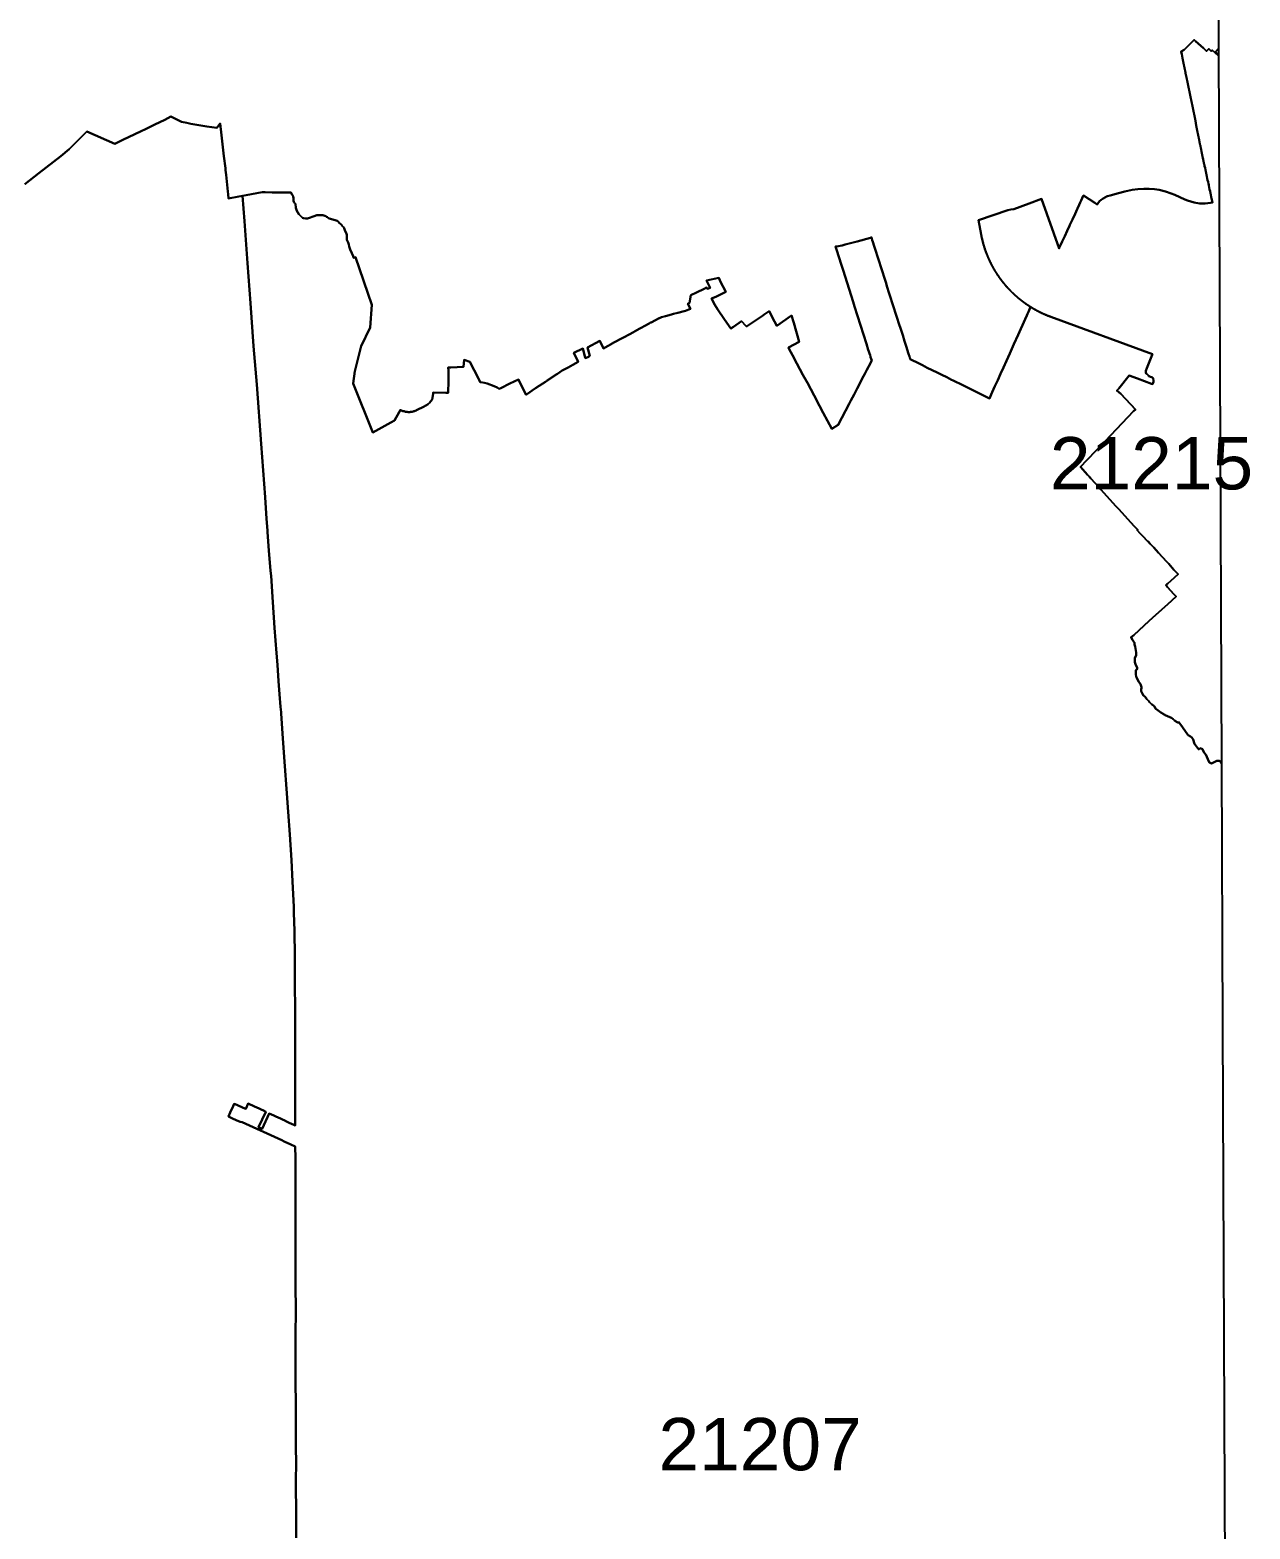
# Model space of a CAD drawing. Header units: inches. Extents: x 1341578 to 1502124, y 557203 to 748561.
# Drawn here: x 1381852 to 1394287, y 603117 to 618397 of the extents above; entities that cross this region are included whole.
import ezdxf
from ezdxf.enums import TextEntityAlignment as Align

# ---------------------------------------------------------------- set-up
doc = ezdxf.new("R2010")
doc.units = ezdxf.units.IN
doc.header["$MEASUREMENT"] = 0
doc.layers.add('Zipcode', color=7, linetype='Continuous')
doc.layers.add('ZipcodeAnno', color=7, linetype='Continuous')
doc.styles.add('Arial', font='arial.ttf')

msp = doc.modelspace()

# ---------------------------------------------------------------- linework, layer by layer
at = {"layer": 'Zipcode'}
for points in [[(1393953, 621188), (1393965, 618282), (1393966, 618208), (1393936, 618174), (1393964, 618147), (1393959, 618142), (1393902, 618193), (1393891, 618181), (1393866, 618204), (1393845, 618181), (1393837, 618189), (1393813, 618210), (1393732, 618282), (1393718, 618296), (1393663, 618241), (1393617, 618196), (1393586, 618177), (1393587, 618173), (1393591, 618151), (1393600, 618109), (1393610, 618060), (1393620, 618011), (1393630, 617962), (1393631, 617957), (1393640, 617913), (1393650, 617864), (1393660, 617815), (1393670, 617766), (1393680, 617717), (1393690, 617668), (1393700, 617619), (1393710, 617570), (1393720, 617521), (1393730, 617472), (1393740, 617423), (1393750, 617374), (1393770, 617278), (1393777, 617236), (1393780, 617222), (1393781, 617218), (1393783, 617209), (1393785, 617195), (1393789, 617178), (1393792, 617160), (1393796, 617143), (1393800, 617126), (1393803, 617109), (1393807, 617092), (1393809, 617080), (1393810, 617076), (1393814, 617059), (1393817, 617043), (1393821, 617026), (1393822, 617021), (1393825, 617009), (1393829, 616991), (1393833, 616973), (1393836, 616955), (1393840, 616937), (1393844, 616920), (1393848, 616902), (1393852, 616884), (1393855, 616866), (1393859, 616848), (1393863, 616830), (1393866, 616818), (1393867, 616811), (1393871, 616791), (1393875, 616772), (1393880, 616753), (1393880, 616751), (1393884, 616733), (1393888, 616716), (1393892, 616698), (1393896, 616680), (1393898, 616669), (1393898, 616668), (1393905, 616639), (1393884, 616634), (1393831, 616629), (1393774, 616630), (1393717, 616638), (1393649, 616660), (1393623, 616670), (1393520, 616717), (1393484, 616732), (1393426, 616751), (1393360, 616768), (1393315, 616775), (1393261, 616779), (1393205, 616779), (1393143, 616775), (1393087, 616767), (1393010, 616751), (1392946, 616733), (1392861, 616711), (1392834, 616703), (1392826, 616700), (1392813, 616694), (1392789, 616680), (1392770, 616665), (1392754, 616651), (1392736, 616629), (1392729, 616619), (1392704, 616635), (1392590, 616710), (1392588, 616705), (1392567, 616660), (1392556, 616637), (1392546, 616614), (1392529, 616578), (1392525, 616569), (1392504, 616523), (1392477, 616464), (1392451, 616410), (1392448, 616402), (1392424, 616351), (1392399, 616296), (1392374, 616242), (1392357, 616205), (1392347, 616183), (1392342, 616170), (1392161, 616677), (1392036, 616630), (1391879, 616572), (1391849, 616566), (1391819, 616561), (1391519, 616458), (1391547, 616311), (1391548, 616308), (1391548, 616306), (1391548, 616304), (1391549, 616302), (1391549, 616299), (1391550, 616297), (1391550, 616295), (1391551, 616293), (1391551, 616290), (1391552, 616288), (1391552, 616286), (1391553, 616283), (1391553, 616281), (1391554, 616279), (1391554, 616277), (1391555, 616274), (1391555, 616272), (1391556, 616270), (1391556, 616268), (1391557, 616265), (1391557, 616263), (1391558, 616261), (1391558, 616259), (1391559, 616257), (1391559, 616254), (1391560, 616252), (1391560, 616250), (1391561, 616248), (1391562, 616245), (1391562, 616243), (1391563, 616241), (1391563, 616239), (1391564, 616236), (1391564, 616234), (1391565, 616232), (1391566, 616230), (1391566, 616227), (1391567, 616225), (1391567, 616223), (1391568, 616221), (1391569, 616219), (1391569, 616216), (1391570, 616214), (1391570, 616212), (1391571, 616210), (1391572, 616208), (1391572, 616205), (1391573, 616203), (1391574, 616201), (1391574, 616199), (1391575, 616196), (1391576, 616194), (1391576, 616192), (1391577, 616190), (1391578, 616188), (1391578, 616185), (1391579, 616183), (1391580, 616181), (1391581, 616179), (1391581, 616177), (1391582, 616174), (1391583, 616172), (1391583, 616170), (1391584, 616168), (1391585, 616166), (1391586, 616164), (1391586, 616161), (1391587, 616159), (1391588, 616157), (1391589, 616155), (1391589, 616153), (1391590, 616150), (1391591, 616148), (1391592, 616146), (1391592, 616144), (1391593, 616142), (1391594, 616140), (1391595, 616137), (1391595, 616135), (1391596, 616133), (1391597, 616131), (1391598, 616129), (1391599, 616127), (1391599, 616124), (1391600, 616122), (1391601, 616120), (1391602, 616118), (1391603, 616116), (1391604, 616114), (1391604, 616112), (1391605, 616109), (1391606, 616107), (1391607, 616105), (1391608, 616103), (1391609, 616101), (1391610, 616099), (1391610, 616097), (1391611, 616094), (1391612, 616092), (1391613, 616090), (1391614, 616088), (1391615, 616086), (1391616, 616084), (1391617, 616082), (1391618, 616080), (1391618, 616077), (1391619, 616075), (1391620, 616073), (1391621, 616071), (1391622, 616069), (1391623, 616067), (1391624, 616065), (1391625, 616063), (1391626, 616061), (1391627, 616058), (1391628, 616056), (1391629, 616054), (1391630, 616052), (1391631, 616050), (1391632, 616048), (1391633, 616046), (1391634, 616044), (1391635, 616042), (1391636, 616040), (1391637, 616038), (1391638, 616035), (1391639, 616033), (1391640, 616031), (1391641, 616029), (1391642, 616027), (1391643, 616025), (1391644, 616023), (1391645, 616021), (1391646, 616019), (1391647, 616017), (1391648, 616015), (1391649, 616013), (1391650, 616011), (1391651, 616009), (1391652, 616007), (1391653, 616005), (1391654, 616003), (1391655, 616000), (1391656, 615998), (1391657, 615996), (1391658, 615994), (1391659, 615992), (1391661, 615990), (1391662, 615988), (1391663, 615986), (1391664, 615984), (1391665, 615982), (1391666, 615980), (1391667, 615978), (1391668, 615976), (1391669, 615974), (1391671, 615972), (1391672, 615970), (1391673, 615968), (1391674, 615966), (1391675, 615964), (1391676, 615962), (1391677, 615960), (1391679, 615958), (1391680, 615956), (1391681, 615954), (1391682, 615952), (1391683, 615950), (1391684, 615948), (1391686, 615946), (1391687, 615944), (1391688, 615942), (1391689, 615940), (1391690, 615938), (1391692, 615936), (1391693, 615934), (1391694, 615932), (1391695, 615930), (1391696, 615928), (1391698, 615927), (1391699, 615925), (1391700, 615923), (1391701, 615921), (1391703, 615919), (1391704, 615917), (1391705, 615915), (1391706, 615913), (1391708, 615911), (1391709, 615909), (1391710, 615907), (1391711, 615905), (1391713, 615903), (1391714, 615901), (1391715, 615899), (1391716, 615898), (1391718, 615896), (1391719, 615894), (1391720, 615892), (1391722, 615890), (1391723, 615888), (1391724, 615886), (1391726, 615884), (1391727, 615882), (1391728, 615880), (1391730, 615879), (1391731, 615877), (1391732, 615875), (1391734, 615873), (1391735, 615871), (1391736, 615869), (1391738, 615867), (1391739, 615865), (1391740, 615864), (1391742, 615862), (1391743, 615860), (1391744, 615858), (1391746, 615856), (1391747, 615854), (1391748, 615852), (1391750, 615851), (1391751, 615849), (1391753, 615847), (1391754, 615845), (1391755, 615843), (1391757, 615841), (1391758, 615840), (1391760, 615838), (1391761, 615836), (1391762, 615834), (1391764, 615832), (1391765, 615830), (1391767, 615829), (1391768, 615827), (1391770, 615825), (1391771, 615823), (1391772, 615821), (1391774, 615820), (1391775, 615818), (1391777, 615816), (1391778, 615814), (1391780, 615812), (1391781, 615811), (1391783, 615809), (1391784, 615807), (1391786, 615805), (1391787, 615804), (1391788, 615802), (1391790, 615800), (1391791, 615798), (1391793, 615796), (1391794, 615795), (1391796, 615793), (1391797, 615791), (1391799, 615789), (1391800, 615788), (1391802, 615786), (1391803, 615784), (1391805, 615783), (1391807, 615781), (1391808, 615779), (1391810, 615777), (1391811, 615776), (1391813, 615774), (1391814, 615772), (1391816, 615771), (1391817, 615769), (1391819, 615767), (1391820, 615765), (1391822, 615764), (1391824, 615762), (1391825, 615760), (1391827, 615759), (1391828, 615757), (1391830, 615755), (1391831, 615754), (1391833, 615752), (1391835, 615750), (1391836, 615749), (1391838, 615747), (1391839, 615745), (1391841, 615744), (1391843, 615742), (1391844, 615740), (1391846, 615739), (1391847, 615737), (1391849, 615735), (1391851, 615734), (1391852, 615732), (1391854, 615730), (1391856, 615729), (1391857, 615727), (1391859, 615726), (1391860, 615724), (1391862, 615722), (1391864, 615721), (1391865, 615719), (1391867, 615718), (1391869, 615716), (1391870, 615714), (1391872, 615713), (1391874, 615711), (1391875, 615710), (1391877, 615708), (1391879, 615706), (1391880, 615705), (1391882, 615703), (1391884, 615702), (1391885, 615700), (1391887, 615699), (1391889, 615697), (1391891, 615695), (1391892, 615694), (1391894, 615692), (1391896, 615691), (1391897, 615689), (1391899, 615688), (1391901, 615686), (1391903, 615685), (1391904, 615683), (1391906, 615682), (1391908, 615680), (1391909, 615679), (1391911, 615677), (1391913, 615676), (1391915, 615674), (1391916, 615673), (1391918, 615671), (1391920, 615670), (1391922, 615668), (1391923, 615667), (1391925, 615665), (1391927, 615664), (1391929, 615662), (1391931, 615661), (1391932, 615659), (1391934, 615658), (1391936, 615656), (1391938, 615655), (1391939, 615653), (1391941, 615652), (1391943, 615650), (1391945, 615649), (1391947, 615648), (1391948, 615646), (1391950, 615645), (1391952, 615643), (1391954, 615642), (1391956, 615640), (1391958, 615639), (1391959, 615638), (1391961, 615636), (1391963, 615635), (1391965, 615633), (1391967, 615632), (1391968, 615631), (1391970, 615629), (1391972, 615628), (1391974, 615626), (1391976, 615625), (1391978, 615624), (1391980, 615622), (1391981, 615621), (1391983, 615620), (1391985, 615618), (1391987, 615617), (1391989, 615615), (1391991, 615614), (1391993, 615613), (1391994, 615611), (1391996, 615610), (1391998, 615609), (1392000, 615607), (1392002, 615606), (1392004, 615605), (1392006, 615603), (1392008, 615602), (1392010, 615601), (1392011, 615600), (1392013, 615598), (1392015, 615597), (1392017, 615596), (1392019, 615594), (1392021, 615593), (1392023, 615592), (1392025, 615591), (1392027, 615589), (1392029, 615588), (1392031, 615587), (1392033, 615585), (1392035, 615584), (1392036, 615583), (1392038, 615582), (1392040, 615580), (1392042, 615579), (1392044, 615578), (1392046, 615577), (1392048, 615576), (1392050, 615574), (1392051, 615574), (1392029, 615523), (1392022, 615509), (1392020, 615504), (1392012, 615487), (1391995, 615449), (1391924, 615291), (1391881, 615195), (1391839, 615101), (1391804, 615023), (1391773, 614956), (1391745, 614892), (1391716, 614828), (1391688, 614767), (1391660, 614705), (1391632, 614641), (1391359, 614776), (1391262, 614824), (1391245, 614832), (1391196, 614857), (1391146, 614881), (1391097, 614905), (1391048, 614930), (1390998, 614954), (1390949, 614979), (1390900, 615003), (1390837, 615034), (1390825, 615040), (1390816, 615070), (1390807, 615096), (1390783, 615173), (1390767, 615224), (1390747, 615285), (1390727, 615347), (1390709, 615405), (1390692, 615458), (1390688, 615470), (1390674, 615512), (1390657, 615565), (1390641, 615617), (1390624, 615670), (1390607, 615722), (1390590, 615774), (1390574, 615827), (1390557, 615879), (1390540, 615932), (1390523, 615984), (1390507, 616036), (1390490, 616089), (1390473, 616141), (1390456, 616194), (1390443, 616237), (1390437, 616255), (1390428, 616284), (1390418, 616279), (1390283, 616242), (1390160, 616209), (1390131, 616201), (1390072, 616191), (1390062, 616189), (1390072, 616158), (1390123, 615999), (1390139, 615948), (1390241, 615627), (1390256, 615580), (1390377, 615199), (1390396, 615138), (1390402, 615119), (1390408, 615100), (1390414, 615081), (1390418, 615069), (1390420, 615062), (1390431, 615028), (1390429, 615023), (1390418, 615002), (1390382, 614933), (1390361, 614892), (1390335, 614843), (1390310, 614794), (1390284, 614743), (1390253, 614683), (1390220, 614620), (1390203, 614586), (1390088, 614371), (1390026, 614332), (1389938, 614496), (1389900, 614567), (1389844, 614672), (1389776, 614799), (1389766, 614818), (1389731, 614883), (1389669, 614999), (1389624, 615083), (1389591, 615145), (1389582, 615162), (1389691, 615220), (1389636, 615413), (1389615, 615487), (1389465, 615382), (1389442, 615425), (1389386, 615531), (1389335, 615497), (1389318, 615485), (1389267, 615450), (1389258, 615444), (1389207, 615409), (1389197, 615403), (1389156, 615374), (1389147, 615383), (1389103, 615428), (1389021, 615370), (1388997, 615354), (1388931, 615446), (1388858, 615553), (1388832, 615597), (1388799, 615660), (1388843, 615678), (1388944, 615728), (1388937, 615741), (1388895, 615824), (1388872, 615870), (1388749, 615842), (1388784, 615770), (1388756, 615757), (1388748, 615771), (1388723, 615759), (1388647, 615722), (1388588, 615693), (1388574, 615615), (1388558, 615607), (1388583, 615555), (1388535, 615536), (1388519, 615532), (1388456, 615514), (1388412, 615503), (1388392, 615497), (1388328, 615480), (1388289, 615469), (1388268, 615459), (1388266, 615458), (1388182, 615416), (1388177, 615414), (1388164, 615406), (1388120, 615383), (1388081, 615361), (1388067, 615354), (1388015, 615325), (1388002, 615318), (1387958, 615294), (1387910, 615267), (1387848, 615234), (1387844, 615231), (1387804, 615210), (1387770, 615191), (1387745, 615177), (1387738, 615174), (1387699, 615152), (1387660, 615230), (1387535, 615160), (1387559, 615076), (1387550, 615070), (1387514, 615051), (1387512, 615058), (1387486, 615151), (1387394, 615107), (1387440, 615013), (1387386, 614985), (1387337, 614958), (1387330, 614954), (1387277, 614925), (1387228, 614892), (1387223, 614889), (1387122, 614823), (1387118, 614819), (1387105, 614811), (1387015, 614752), (1387012, 614750), (1387004, 614745), (1386912, 614683), (1386907, 614681), (1386832, 614833), (1386744, 614792), (1386651, 614747), (1386635, 614740), (1386614, 614752), (1386584, 614766), (1386512, 614794), (1386485, 614799), (1386449, 614807), (1386442, 614808), (1386427, 614837), (1386424, 614843), (1386336, 615016), (1386279, 615036), (1386271, 614963), (1386143, 614957), (1386116, 614956), (1386118, 614925), (1386117, 614822), (1386113, 614697), (1386090, 614698), (1385962, 614701), (1385960, 614688), (1385951, 614629), (1385938, 614614), (1385923, 614597), (1385912, 614583), (1385862, 614557), (1385800, 614526), (1385792, 614522), (1385788, 614520), (1385779, 614516), (1385771, 614513), (1385763, 614510), (1385756, 614508), (1385747, 614506), (1385740, 614505), (1385731, 614504), (1385723, 614503), (1385714, 614503), (1385706, 614503), (1385698, 614504), (1385689, 614505), (1385681, 614506), (1385673, 614507), (1385665, 614510), (1385653, 614512), (1385652, 614513), (1385651, 614513), (1385650, 614513), (1385649, 614514), (1385649, 614514), (1385647, 614514), (1385646, 614515), (1385645, 614515), (1385644, 614516), (1385643, 614516), (1385643, 614516), (1385642, 614517), (1385640, 614517), (1385640, 614518), (1385639, 614518), (1385638, 614518), (1385637, 614519), (1385636, 614519), (1385634, 614520), (1385633, 614521), (1385632, 614521), (1385631, 614522), (1385631, 614522), (1385630, 614522), (1385630, 614522), (1385629, 614523), (1385628, 614523), (1385627, 614524), (1385616, 614503), (1385567, 614415), (1385530, 614395), (1385345, 614293), (1385145, 614792), (1385162, 614919), (1385226, 615175), (1385321, 615366), (1385336, 615597), (1385169, 616081), (1385151, 616073), (1385145, 616093), (1385134, 616123), (1385128, 616132), (1385119, 616151), (1385115, 616161), (1385112, 616171), (1385108, 616180), (1385106, 616190), (1385101, 616210), (1385094, 616230), (1385082, 616258), (1385082, 616289), (1385080, 616309), (1385077, 616320), (1385061, 616358), (1385053, 616378), (1385046, 616386), (1385040, 616395), (1385033, 616402), (1385027, 616410), (1385020, 616418), (1385005, 616430), (1384999, 616439), (1384992, 616446), (1384983, 616451), (1384973, 616455), (1384961, 616460), (1384900, 616476), (1384892, 616481), (1384884, 616488), (1384875, 616493), (1384866, 616498), (1384837, 616508), (1384827, 616509), (1384776, 616509), (1384766, 616507), (1384758, 616502), (1384738, 616496), (1384700, 616481), (1384690, 616478), (1384681, 616474), (1384670, 616474), (1384660, 616475), (1384640, 616479), (1384631, 616483), (1384608, 616504), (1384594, 616519), (1384573, 616555), (1384562, 616584), (1384561, 616594), (1384560, 616615), (1384557, 616624), (1384547, 616635), (1384542, 616644), (1384538, 616654), (1384538, 616685), (1384536, 616695), (1384533, 616704), (1384528, 616714), (1384521, 616725), (1384512, 616739), (1384487, 616739), (1384418, 616739), (1384319, 616742), (1384250, 616743), (1384218, 616743), (1384164, 616733), (1384055, 616712), (1384019, 616706), (1383982, 616699), (1383877, 616679), (1383871, 616724), (1383869, 616751), (1383851, 616919), (1383846, 616967), (1383844, 616987), (1383827, 617110), (1383805, 617326), (1383791, 617444), (1383757, 617399), (1383655, 617414), (1383493, 617442), (1383450, 617450), (1383397, 617461), (1383348, 617484), (1383287, 617515), (1383225, 617482), (1383126, 617434), (1383022, 617384), (1382992, 617370), (1382914, 617332), (1382805, 617280), (1382779, 617267), (1382716, 617237), (1382430, 617361), (1382333, 617264), (1382250, 617181), (1382165, 617111), (1381941, 616936), (1381801, 616826)], [(1381801, 616826), (1381941, 616936), (1382165, 617111), (1382250, 617181), (1382333, 617264), (1382430, 617361), (1382716, 617237), (1382779, 617267), (1382805, 617280), (1382914, 617332), (1382992, 617370), (1383022, 617384), (1383126, 617434), (1383225, 617482), (1383287, 617515), (1383348, 617484), (1383397, 617461), (1383450, 617450), (1383493, 617442), (1383655, 617414), (1383757, 617399), (1383791, 617444), (1383805, 617326), (1383827, 617110), (1383844, 616987), (1383846, 616967), (1383851, 616919), (1383869, 616751), (1383871, 616724), (1383877, 616679), (1383982, 616699), (1384019, 616706), (1384039, 616448), (1384070, 616019), (1384101, 615612), (1384132, 615174), (1384163, 614785), (1384208, 614178), (1384248, 613636), (1384264, 613413), (1384273, 613295), (1384274, 613288), (1384274, 613281), (1384288, 613088), (1384305, 612886), (1384307, 612858), (1384309, 612832), (1384327, 612565), (1384346, 612304), (1384365, 612045), (1384374, 611926), (1384386, 611760), (1384397, 611626), (1384407, 611498), (1384411, 611443), (1384411, 611440), (1384411, 611439), (1384412, 611430), (1384429, 611175), (1384448, 610894), (1384467, 610662), (1384484, 610428), (1384500, 610196), (1384516, 609935), (1384529, 609718), (1384541, 609460), (1384543, 609406), (1384543, 609402), (1384543, 609398), (1384549, 609214), (1384550, 608953), (1384553, 608673), (1384554, 608409), (1384555, 608137), (1384555, 607968), (1384555, 607921), (1384555, 607910), (1384555, 607882), (1384555, 607855), (1384555, 607827), (1384555, 607821), (1384555, 607800), (1384555, 607772), (1384555, 607744), (1384555, 607717), (1384555, 607689), (1384555, 607662), (1384555, 607634), (1384555, 607606), (1384555, 607578), (1384555, 607567), (1384555, 607551), (1384555, 607523), (1384555, 607496), (1384555, 607468), (1384555, 607440), (1384555, 607413), (1384555, 607385), (1384555, 607376), (1384555, 607357), (1384555, 607330), (1384555, 607302), (1384555, 607275), (1384555, 607247), (1384556, 607230), (1384540, 607238), (1384518, 607248), (1384495, 607259), (1384472, 607269), (1384454, 607278), (1384450, 607280), (1384427, 607290), (1384404, 607301), (1384382, 607312), (1384359, 607322), (1384336, 607333), (1384314, 607343), (1384291, 607354), (1384217, 607196), (1384181, 607212), (1384255, 607371), (1384232, 607382), (1384210, 607392), (1384187, 607403), (1384164, 607413), (1384142, 607424), (1384119, 607435), (1384096, 607445), (1384076, 607455), (1384051, 607400), (1384026, 607411), (1384003, 607422), (1383980, 607432), (1383960, 607442), (1383934, 607450), (1383923, 607428), (1383891, 607362), (1383874, 607323), (1383917, 607301), (1383952, 607286), (1383996, 607269), (1384014, 607263), (1384418, 607081), (1384444, 607069), (1384512, 607037), (1384556, 607017), (1384557, 606899), (1384557, 606790), (1384557, 606634), (1384557, 606352), (1384559, 605840), (1384560, 605594), (1384561, 605358), (1384560, 605080), (1384560, 604630), (1384562, 604376), (1384562, 604120), (1384563, 603896), (1384564, 603845), (1384563, 603555), (1384564, 603299), (1384564, 603278), (1384564, 603028)], [(1384564, 603028), (1384564, 603278), (1384564, 603299), (1384563, 603555), (1384564, 603845), (1384563, 603896), (1384562, 604120), (1384562, 604376), (1384560, 604630), (1384560, 605080), (1384561, 605358), (1384560, 605594), (1384559, 605840), (1384557, 606352), (1384557, 606634), (1384557, 606790), (1384557, 606899), (1384556, 607017), (1384512, 607037), (1384444, 607069), (1384418, 607081), (1384014, 607263), (1383996, 607269), (1383952, 607286), (1383917, 607301), (1383874, 607323), (1383891, 607362), (1383923, 607428), (1383934, 607450), (1383960, 607442), (1383980, 607432), (1384003, 607422), (1384026, 607411), (1384051, 607400), (1384076, 607455), (1384096, 607445), (1384119, 607435), (1384142, 607424), (1384164, 607413), (1384187, 607403), (1384210, 607392), (1384232, 607382), (1384255, 607371), (1384181, 607212), (1384217, 607196), (1384291, 607354), (1384314, 607343), (1384336, 607333), (1384359, 607322), (1384382, 607312), (1384404, 607301), (1384427, 607290), (1384450, 607280), (1384454, 607278), (1384472, 607269), (1384495, 607259), (1384518, 607248), (1384540, 607238), (1384556, 607230), (1384555, 607247), (1384555, 607275), (1384555, 607302), (1384555, 607330), (1384555, 607357), (1384555, 607376), (1384555, 607385), (1384555, 607413), (1384555, 607440), (1384555, 607468), (1384555, 607496), (1384555, 607523), (1384555, 607551), (1384555, 607567), (1384555, 607578), (1384555, 607606), (1384555, 607634), (1384555, 607662), (1384555, 607689), (1384555, 607717), (1384555, 607744), (1384555, 607772), (1384555, 607800), (1384555, 607821), (1384555, 607827), (1384555, 607855), (1384555, 607882), (1384555, 607910), (1384555, 607921), (1384555, 607968), (1384555, 608137), (1384554, 608409), (1384553, 608673), (1384550, 608953), (1384549, 609214), (1384543, 609398), (1384543, 609402), (1384543, 609406), (1384541, 609460), (1384529, 609718), (1384516, 609935), (1384500, 610196), (1384484, 610428), (1384467, 610662), (1384448, 610894), (1384429, 611175), (1384412, 611430), (1384411, 611439), (1384411, 611440), (1384411, 611443), (1384407, 611498), (1384397, 611626), (1384386, 611760), (1384374, 611926), (1384365, 612045), (1384346, 612304), (1384327, 612565), (1384309, 612832), (1384307, 612858), (1384305, 612886), (1384288, 613088), (1384274, 613281), (1384274, 613288), (1384273, 613295), (1384264, 613413), (1384248, 613636), (1384208, 614178), (1384163, 614785), (1384132, 615174), (1384101, 615612), (1384070, 616019), (1384039, 616448), (1384019, 616706), (1384055, 616712), (1384164, 616733), (1384218, 616743), (1384250, 616743), (1384319, 616742), (1384418, 616739), (1384487, 616739), (1384512, 616739), (1384521, 616725), (1384528, 616714), (1384533, 616704), (1384536, 616695), (1384538, 616685), (1384538, 616654), (1384542, 616644), (1384547, 616635), (1384557, 616624), (1384560, 616615), (1384561, 616594), (1384562, 616584), (1384573, 616555), (1384594, 616519), (1384608, 616504), (1384631, 616483), (1384640, 616479), (1384660, 616475), (1384670, 616474), (1384681, 616474), (1384690, 616478), (1384700, 616481), (1384738, 616496), (1384758, 616502), (1384766, 616507), (1384776, 616509), (1384827, 616509), (1384837, 616508), (1384866, 616498), (1384875, 616493), (1384884, 616488), (1384892, 616481), (1384900, 616476), (1384961, 616460), (1384973, 616455), (1384983, 616451), (1384992, 616446), (1384999, 616439), (1385005, 616430), (1385020, 616418), (1385027, 616410), (1385033, 616402), (1385040, 616395), (1385046, 616386), (1385053, 616378), (1385061, 616358), (1385077, 616320), (1385080, 616309), (1385082, 616289), (1385082, 616258), (1385094, 616230), (1385101, 616210), (1385106, 616190), (1385108, 616180), (1385112, 616171), (1385115, 616161), (1385119, 616151), (1385128, 616132), (1385134, 616123), (1385145, 616093), (1385151, 616073), (1385169, 616081), (1385336, 615597), (1385321, 615366), (1385226, 615175), (1385162, 614919), (1385145, 614792), (1385345, 614293), (1385530, 614395), (1385567, 614415), (1385616, 614503), (1385627, 614524), (1385628, 614523), (1385629, 614523), (1385630, 614522), (1385630, 614522), (1385631, 614522), (1385631, 614522), (1385632, 614521), (1385633, 614521), (1385634, 614520), (1385636, 614519), (1385637, 614519), (1385638, 614518), (1385639, 614518), (1385640, 614518), (1385640, 614517), (1385642, 614517), (1385643, 614516), (1385643, 614516), (1385644, 614516), (1385645, 614515), (1385646, 614515), (1385647, 614514), (1385649, 614514), (1385649, 614514), (1385650, 614513), (1385651, 614513), (1385652, 614513), (1385653, 614512), (1385665, 614510), (1385673, 614507), (1385681, 614506), (1385689, 614505), (1385698, 614504), (1385706, 614503), (1385714, 614503), (1385723, 614503), (1385731, 614504), (1385740, 614505), (1385747, 614506), (1385756, 614508), (1385763, 614510), (1385771, 614513), (1385779, 614516), (1385788, 614520), (1385792, 614522), (1385800, 614526), (1385862, 614557), (1385912, 614583), (1385923, 614597), (1385938, 614614), (1385951, 614629), (1385960, 614688), (1385962, 614701), (1386090, 614698), (1386113, 614697), (1386117, 614822), (1386118, 614925), (1386116, 614956), (1386143, 614957), (1386271, 614963), (1386279, 615036), (1386336, 615016), (1386424, 614843), (1386427, 614837), (1386442, 614808), (1386449, 614807), (1386485, 614799), (1386512, 614794), (1386584, 614766), (1386614, 614752), (1386635, 614740), (1386651, 614747), (1386744, 614792), (1386832, 614833), (1386907, 614681), (1386912, 614683), (1387004, 614745), (1387012, 614750), (1387015, 614752), (1387105, 614811), (1387118, 614819), (1387122, 614823), (1387223, 614889), (1387228, 614892), (1387277, 614925), (1387330, 614954), (1387337, 614958), (1387386, 614985), (1387440, 615013), (1387394, 615107), (1387486, 615151), (1387512, 615058), (1387514, 615051), (1387550, 615070), (1387559, 615076), (1387535, 615160), (1387660, 615230), (1387699, 615152), (1387738, 615174), (1387745, 615177), (1387770, 615191), (1387804, 615210), (1387844, 615231), (1387848, 615234), (1387910, 615267), (1387958, 615294), (1388002, 615318), (1388015, 615325), (1388067, 615354), (1388081, 615361), (1388120, 615383), (1388164, 615406), (1388177, 615414), (1388182, 615416), (1388266, 615458), (1388268, 615459), (1388289, 615469), (1388328, 615480), (1388392, 615497), (1388412, 615503), (1388456, 615514), (1388519, 615532), (1388535, 615536), (1388583, 615555), (1388558, 615607), (1388574, 615615), (1388588, 615693), (1388647, 615722), (1388723, 615759), (1388748, 615771), (1388756, 615757), (1388784, 615770), (1388749, 615842), (1388872, 615870), (1388895, 615824), (1388937, 615741), (1388944, 615728), (1388843, 615678), (1388799, 615660), (1388832, 615597), (1388858, 615553), (1388931, 615446), (1388997, 615354), (1389021, 615370), (1389103, 615428), (1389147, 615383), (1389156, 615374), (1389197, 615403), (1389207, 615409), (1389258, 615444), (1389267, 615450), (1389318, 615485), (1389335, 615497), (1389386, 615531), (1389442, 615425), (1389465, 615382), (1389615, 615487), (1389636, 615413), (1389691, 615220), (1389582, 615162), (1389591, 615145), (1389624, 615083), (1389669, 614999), (1389731, 614883), (1389766, 614818), (1389776, 614799), (1389844, 614672), (1389900, 614567), (1389938, 614496), (1390026, 614332), (1390088, 614371), (1390203, 614586), (1390220, 614620), (1390253, 614683), (1390284, 614743), (1390310, 614794), (1390335, 614843), (1390361, 614892), (1390382, 614933), (1390418, 615002), (1390429, 615023), (1390431, 615028), (1390420, 615062), (1390418, 615069), (1390414, 615081), (1390408, 615100), (1390402, 615119), (1390396, 615138), (1390377, 615199), (1390256, 615580), (1390241, 615627), (1390139, 615948), (1390123, 615999), (1390072, 616158), (1390062, 616189), (1390072, 616191), (1390131, 616201), (1390160, 616209), (1390283, 616242), (1390418, 616279), (1390428, 616284), (1390437, 616255), (1390443, 616237), (1390456, 616194), (1390473, 616141), (1390490, 616089), (1390507, 616036), (1390523, 615984), (1390540, 615932), (1390557, 615879), (1390574, 615827), (1390590, 615774), (1390607, 615722), (1390624, 615670), (1390641, 615617), (1390657, 615565), (1390674, 615512), (1390688, 615470), (1390692, 615458), (1390709, 615405), (1390727, 615347), (1390747, 615285), (1390767, 615224), (1390783, 615173), (1390807, 615096), (1390816, 615070), (1390825, 615040), (1390837, 615034), (1390900, 615003), (1390949, 614979), (1390998, 614954), (1391048, 614930), (1391097, 614905), (1391146, 614881), (1391196, 614857), (1391245, 614832), (1391262, 614824), (1391359, 614776), (1391632, 614641), (1391660, 614705), (1391688, 614767), (1391716, 614828), (1391745, 614892), (1391773, 614956), (1391804, 615023), (1391839, 615101), (1391881, 615195), (1391924, 615291), (1391995, 615449), (1392012, 615487), (1392020, 615504), (1392022, 615509), (1392029, 615523), (1392051, 615574), (1392052, 615573), (1392054, 615572), (1392056, 615571), (1392058, 615569), (1392060, 615568), (1392062, 615567), (1392064, 615566), (1392066, 615565), (1392068, 615563), (1392070, 615562), (1392072, 615561), (1392074, 615560), (1392076, 615559), (1392078, 615558), (1392080, 615556), (1392082, 615555), (1392084, 615554), (1392086, 615553), (1392088, 615552), (1392090, 615551), (1392092, 615549), (1392094, 615548), (1392096, 615547), (1392098, 615546), (1392100, 615545), (1392102, 615544), (1392104, 615543), (1392106, 615542), (1392108, 615541), (1392110, 615539), (1392112, 615538), (1392114, 615537), (1392116, 615536), (1392118, 615535), (1392120, 615534), (1392122, 615533), (1392124, 615532), (1392126, 615531), (1392128, 615530), (1392130, 615529), (1392132, 615528), (1392134, 615527), (1392136, 615525), (1392138, 615524), (1392140, 615523), (1392142, 615522), (1392145, 615521), (1392147, 615520), (1392149, 615519), (1392151, 615518), (1392153, 615517), (1392155, 615516), (1392157, 615515), (1392159, 615514), (1392161, 615513), (1392163, 615512), (1392165, 615511), (1392167, 615510), (1392169, 615509), (1392172, 615508), (1392174, 615507), (1392176, 615506), (1392178, 615505), (1392180, 615504), (1392182, 615504), (1392184, 615503), (1392186, 615502), (1392188, 615501), (1392190, 615500), (1392193, 615499), (1392195, 615498), (1392197, 615497), (1392199, 615496), (1392201, 615495), (1392203, 615494), (1392205, 615493), (1392207, 615492), (1392209, 615492), (1392212, 615491), (1392214, 615490), (1392216, 615489), (1392218, 615488), (1392220, 615487), (1392222, 615486), (1392224, 615485), (1392227, 615485), (1392229, 615484), (1392231, 615483), (1392233, 615482), (1392235, 615481), (1392237, 615480), (1392239, 615479), (1392242, 615479), (1392244, 615478), (1392246, 615477), (1392248, 615476), (1392250, 615475), (1392252, 615475), (1392254, 615474), (1392257, 615473), (1393292, 615091), (1393292, 615091), (1393292, 615091), (1393290, 615087), (1393236, 614949), (1393226, 614923), (1393225, 614918), (1393225, 614906), (1393226, 614903), (1393230, 614897), (1393234, 614893), (1393251, 614874), (1393256, 614870), (1393273, 614861), (1393292, 614855), (1393296, 614851), (1393299, 614846), (1393300, 614840), (1393302, 614827), (1393302, 614811), (1393296, 614792), (1393294, 614787), (1393293, 614786), (1393284, 614789), (1393211, 614816), (1393139, 614843), (1393055, 614874), (1392949, 614743), (1392931, 614722), (1392972, 614689), (1393119, 614529), (1393101, 614510), (1392753, 614146), (1392712, 614103), (1392634, 614024), (1392624, 614013), (1392558, 613945), (1392559, 613943), (1392632, 613863), (1392649, 613844), (1392665, 613827), (1392708, 613779), (1392738, 613745), (1392753, 613729), (1392768, 613712), (1392798, 613678), (1392828, 613645), (1392859, 613612), (1392889, 613578), (1392919, 613545), (1392950, 613512), (1392980, 613479), (1393010, 613446), (1393041, 613412), (1393073, 613376), (1393106, 613340), (1393139, 613304), (1393141, 613302), (1393138, 613299), (1393169, 613266), (1393202, 613230), (1393236, 613194), (1393246, 613182), (1393248, 613184), (1393271, 613159), (1393306, 613121), (1393355, 613069), (1393437, 612979), (1393459, 612954), (1393512, 612896), (1393533, 612872), (1393554, 612849), (1393480, 612783), (1393450, 612756), (1393440, 612747), (1393430, 612738), (1393431, 612738), (1393440, 612728), (1393447, 612719), (1393512, 612647), (1393533, 612622), (1393448, 612544), (1393388, 612489), (1393292, 612405), (1393259, 612376), (1393102, 612230), (1393074, 612206), (1393076, 612204), (1393090, 612181), (1393091, 612180), (1393097, 612169), (1393103, 612160), (1393109, 612152), (1393111, 612132), (1393113, 612122), (1393117, 612113), (1393121, 612093), (1393128, 612053), (1393128, 612032), (1393126, 612022), (1393116, 612003), (1393113, 611993), (1393112, 611983), (1393112, 611963), (1393114, 611953), (1393120, 611933), (1393124, 611923), (1393134, 611906), (1393137, 611896), (1393137, 611886), (1393134, 611880), (1393126, 611874), (1393123, 611869), (1393123, 611849), (1393122, 611838), (1393122, 611828), (1393126, 611808), (1393129, 611799), (1393143, 611771), (1393154, 611754), (1393170, 611728), (1393178, 611709), (1393181, 611699), (1393181, 611689), (1393178, 611679), (1393177, 611669), (1393178, 611659), (1393181, 611650), (1393190, 611631), (1393202, 611615), (1393217, 611600), (1393235, 611575), (1393243, 611569), (1393257, 611554), (1393264, 611546), (1393271, 611538), (1393286, 611523), (1393294, 611518), (1393303, 611512), (1393310, 611504), (1393328, 611479), (1393351, 611459), (1393377, 611441), (1393386, 611437), (1393394, 611430), (1393411, 611420), (1393430, 611410), (1393439, 611407), (1393477, 611390), (1393486, 611385), (1393503, 611373), (1393518, 611360), (1393544, 611343), (1393553, 611334), (1393562, 611341), (1393598, 611292), (1393654, 611212), (1393657, 611210), (1393680, 611196), (1393695, 611187), (1393708, 611166), (1393723, 611120), (1393751, 611080), (1393754, 611078), (1393765, 611064), (1393779, 611076), (1393804, 611065), (1393815, 611035), (1393839, 611006), (1393864, 610948), (1393873, 610931), (1393893, 610922), (1393949, 610949), (1393973, 610947), (1393989, 610937), (1393997, 610920), (1394008, 608244), (1394066, 594760)]]:
    msp.add_lwpolyline(points, dxfattribs=at)
msp.add_lwpolyline([(1393966, 618208), (1393997, 610920), (1393989, 610937), (1393973, 610947), (1393949, 610949), (1393893, 610922), (1393873, 610931), (1393864, 610948), (1393839, 611006), (1393815, 611035), (1393804, 611065), (1393779, 611076), (1393765, 611064), (1393754, 611078), (1393751, 611080), (1393723, 611120), (1393708, 611166), (1393695, 611187), (1393680, 611196), (1393657, 611210), (1393654, 611212), (1393598, 611292), (1393562, 611341), (1393553, 611334), (1393544, 611343), (1393518, 611360), (1393503, 611373), (1393486, 611385), (1393477, 611390), (1393439, 611407), (1393430, 611410), (1393411, 611420), (1393394, 611430), (1393386, 611437), (1393377, 611441), (1393351, 611459), (1393328, 611479), (1393310, 611504), (1393303, 611512), (1393294, 611518), (1393286, 611523), (1393271, 611538), (1393264, 611546), (1393257, 611554), (1393243, 611569), (1393235, 611575), (1393217, 611600), (1393202, 611615), (1393190, 611631), (1393181, 611650), (1393178, 611659), (1393177, 611669), (1393178, 611679), (1393181, 611689), (1393181, 611699), (1393178, 611709), (1393170, 611728), (1393154, 611754), (1393143, 611771), (1393129, 611799), (1393126, 611808), (1393122, 611828), (1393122, 611838), (1393123, 611849), (1393123, 611869), (1393126, 611874), (1393134, 611880), (1393137, 611886), (1393137, 611896), (1393134, 611906), (1393124, 611923), (1393120, 611933), (1393114, 611953), (1393112, 611963), (1393112, 611983), (1393113, 611993), (1393116, 612003), (1393126, 612022), (1393128, 612032), (1393128, 612053), (1393121, 612093), (1393117, 612113), (1393113, 612122), (1393111, 612132), (1393109, 612152), (1393103, 612160), (1393097, 612169), (1393091, 612180), (1393090, 612181), (1393076, 612204), (1393074, 612206), (1393102, 612230), (1393259, 612376), (1393292, 612405), (1393388, 612489), (1393448, 612544), (1393533, 612622), (1393512, 612647), (1393447, 612719), (1393440, 612728), (1393431, 612738), (1393430, 612738), (1393440, 612747), (1393450, 612756), (1393480, 612783), (1393554, 612849), (1393533, 612872), (1393512, 612896), (1393459, 612954), (1393437, 612979), (1393355, 613069), (1393306, 613121), (1393271, 613159), (1393248, 613184), (1393246, 613182), (1393236, 613194), (1393202, 613230), (1393169, 613266), (1393138, 613299), (1393141, 613302), (1393139, 613304), (1393106, 613340), (1393073, 613376), (1393041, 613412), (1393010, 613446), (1392980, 613479), (1392950, 613512), (1392919, 613545), (1392889, 613578), (1392859, 613612), (1392828, 613645), (1392798, 613678), (1392768, 613712), (1392753, 613729), (1392738, 613745), (1392708, 613779), (1392665, 613827), (1392649, 613844), (1392632, 613863), (1392559, 613943), (1392558, 613945), (1392624, 614013), (1392634, 614024), (1392712, 614103), (1392753, 614146), (1393101, 614510), (1393119, 614529), (1392972, 614689), (1392931, 614722), (1392949, 614743), (1393055, 614874), (1393139, 614843), (1393211, 614816), (1393284, 614789), (1393293, 614786), (1393294, 614787), (1393296, 614792), (1393302, 614811), (1393302, 614827), (1393300, 614840), (1393299, 614846), (1393296, 614851), (1393292, 614855), (1393273, 614861), (1393256, 614870), (1393251, 614874), (1393234, 614893), (1393230, 614897), (1393226, 614903), (1393225, 614906), (1393225, 614918), (1393226, 614923), (1393236, 614949), (1393290, 615087), (1393292, 615091), (1393292, 615091), (1393292, 615091), (1392257, 615473), (1392254, 615474), (1392252, 615475), (1392250, 615475), (1392248, 615476), (1392246, 615477), (1392244, 615478), (1392242, 615479), (1392239, 615479), (1392237, 615480), (1392235, 615481), (1392233, 615482), (1392231, 615483), (1392229, 615484), (1392227, 615485), (1392224, 615485), (1392222, 615486), (1392220, 615487), (1392218, 615488), (1392216, 615489), (1392214, 615490), (1392212, 615491), (1392209, 615492), (1392207, 615492), (1392205, 615493), (1392203, 615494), (1392201, 615495), (1392199, 615496), (1392197, 615497), (1392195, 615498), (1392193, 615499), (1392190, 615500), (1392188, 615501), (1392186, 615502), (1392184, 615503), (1392182, 615504), (1392180, 615504), (1392178, 615505), (1392176, 615506), (1392174, 615507), (1392172, 615508), (1392169, 615509), (1392167, 615510), (1392165, 615511), (1392163, 615512), (1392161, 615513), (1392159, 615514), (1392157, 615515), (1392155, 615516), (1392153, 615517), (1392151, 615518), (1392149, 615519), (1392147, 615520), (1392145, 615521), (1392142, 615522), (1392140, 615523), (1392138, 615524), (1392136, 615525), (1392134, 615527), (1392132, 615528), (1392130, 615529), (1392128, 615530), (1392126, 615531), (1392124, 615532), (1392122, 615533), (1392120, 615534), (1392118, 615535), (1392116, 615536), (1392114, 615537), (1392112, 615538), (1392110, 615539), (1392108, 615541), (1392106, 615542), (1392104, 615543), (1392102, 615544), (1392100, 615545), (1392098, 615546), (1392096, 615547), (1392094, 615548), (1392092, 615549), (1392090, 615551), (1392088, 615552), (1392086, 615553), (1392084, 615554), (1392082, 615555), (1392080, 615556), (1392078, 615558), (1392076, 615559), (1392074, 615560), (1392072, 615561), (1392070, 615562), (1392068, 615563), (1392066, 615565), (1392064, 615566), (1392062, 615567), (1392060, 615568), (1392058, 615569), (1392056, 615571), (1392054, 615572), (1392052, 615573), (1392051, 615574), (1392050, 615574), (1392048, 615576), (1392046, 615577), (1392044, 615578), (1392042, 615579), (1392040, 615580), (1392038, 615582), (1392036, 615583), (1392035, 615584), (1392033, 615585), (1392031, 615587), (1392029, 615588), (1392027, 615589), (1392025, 615591), (1392023, 615592), (1392021, 615593), (1392019, 615594), (1392017, 615596), (1392015, 615597), (1392013, 615598), (1392011, 615600), (1392010, 615601), (1392008, 615602), (1392006, 615603), (1392004, 615605), (1392002, 615606), (1392000, 615607), (1391998, 615609), (1391996, 615610), (1391994, 615611), (1391993, 615613), (1391991, 615614), (1391989, 615615), (1391987, 615617), (1391985, 615618), (1391983, 615620), (1391981, 615621), (1391980, 615622), (1391978, 615624), (1391976, 615625), (1391974, 615626), (1391972, 615628), (1391970, 615629), (1391968, 615631), (1391967, 615632), (1391965, 615633), (1391963, 615635), (1391961, 615636), (1391959, 615638), (1391958, 615639), (1391956, 615640), (1391954, 615642), (1391952, 615643), (1391950, 615645), (1391948, 615646), (1391947, 615648), (1391945, 615649), (1391943, 615650), (1391941, 615652), (1391939, 615653), (1391938, 615655), (1391936, 615656), (1391934, 615658), (1391932, 615659), (1391931, 615661), (1391929, 615662), (1391927, 615664), (1391925, 615665), (1391923, 615667), (1391922, 615668), (1391920, 615670), (1391918, 615671), (1391916, 615673), (1391915, 615674), (1391913, 615676), (1391911, 615677), (1391909, 615679), (1391908, 615680), (1391906, 615682), (1391904, 615683), (1391903, 615685), (1391901, 615686), (1391899, 615688), (1391897, 615689), (1391896, 615691), (1391894, 615692), (1391892, 615694), (1391891, 615695), (1391889, 615697), (1391887, 615699), (1391885, 615700), (1391884, 615702), (1391882, 615703), (1391880, 615705), (1391879, 615706), (1391877, 615708), (1391875, 615710), (1391874, 615711), (1391872, 615713), (1391870, 615714), (1391869, 615716), (1391867, 615718), (1391865, 615719), (1391864, 615721), (1391862, 615722), (1391860, 615724), (1391859, 615726), (1391857, 615727), (1391856, 615729), (1391854, 615730), (1391852, 615732), (1391851, 615734), (1391849, 615735), (1391847, 615737), (1391846, 615739), (1391844, 615740), (1391843, 615742), (1391841, 615744), (1391839, 615745), (1391838, 615747), (1391836, 615749), (1391835, 615750), (1391833, 615752), (1391831, 615754), (1391830, 615755), (1391828, 615757), (1391827, 615759), (1391825, 615760), (1391824, 615762), (1391822, 615764), (1391820, 615765), (1391819, 615767), (1391817, 615769), (1391816, 615771), (1391814, 615772), (1391813, 615774), (1391811, 615776), (1391810, 615777), (1391808, 615779), (1391807, 615781), (1391805, 615783), (1391803, 615784), (1391802, 615786), (1391800, 615788), (1391799, 615789), (1391797, 615791), (1391796, 615793), (1391794, 615795), (1391793, 615796), (1391791, 615798), (1391790, 615800), (1391788, 615802), (1391787, 615804), (1391786, 615805), (1391784, 615807), (1391783, 615809), (1391781, 615811), (1391780, 615812), (1391778, 615814), (1391777, 615816), (1391775, 615818), (1391774, 615820), (1391772, 615821), (1391771, 615823), (1391770, 615825), (1391768, 615827), (1391767, 615829), (1391765, 615830), (1391764, 615832), (1391762, 615834), (1391761, 615836), (1391760, 615838), (1391758, 615840), (1391757, 615841), (1391755, 615843), (1391754, 615845), (1391753, 615847), (1391751, 615849), (1391750, 615851), (1391748, 615852), (1391747, 615854), (1391746, 615856), (1391744, 615858), (1391743, 615860), (1391742, 615862), (1391740, 615864), (1391739, 615865), (1391738, 615867), (1391736, 615869), (1391735, 615871), (1391734, 615873), (1391732, 615875), (1391731, 615877), (1391730, 615879), (1391728, 615880), (1391727, 615882), (1391726, 615884), (1391724, 615886), (1391723, 615888), (1391722, 615890), (1391720, 615892), (1391719, 615894), (1391718, 615896), (1391716, 615898), (1391715, 615899), (1391714, 615901), (1391713, 615903), (1391711, 615905), (1391710, 615907), (1391709, 615909), (1391708, 615911), (1391706, 615913), (1391705, 615915), (1391704, 615917), (1391703, 615919), (1391701, 615921), (1391700, 615923), (1391699, 615925), (1391698, 615927), (1391696, 615928), (1391695, 615930), (1391694, 615932), (1391693, 615934), (1391692, 615936), (1391690, 615938), (1391689, 615940), (1391688, 615942), (1391687, 615944), (1391686, 615946), (1391684, 615948), (1391683, 615950), (1391682, 615952), (1391681, 615954), (1391680, 615956), (1391679, 615958), (1391677, 615960), (1391676, 615962), (1391675, 615964), (1391674, 615966), (1391673, 615968), (1391672, 615970), (1391671, 615972), (1391669, 615974), (1391668, 615976), (1391667, 615978), (1391666, 615980), (1391665, 615982), (1391664, 615984), (1391663, 615986), (1391662, 615988), (1391661, 615990), (1391659, 615992), (1391658, 615994), (1391657, 615996), (1391656, 615998), (1391655, 616000), (1391654, 616003), (1391653, 616005), (1391652, 616007), (1391651, 616009), (1391650, 616011), (1391649, 616013), (1391648, 616015), (1391647, 616017), (1391646, 616019), (1391645, 616021), (1391644, 616023), (1391643, 616025), (1391642, 616027), (1391641, 616029), (1391640, 616031), (1391639, 616033), (1391638, 616035), (1391637, 616038), (1391636, 616040), (1391635, 616042), (1391634, 616044), (1391633, 616046), (1391632, 616048), (1391631, 616050), (1391630, 616052), (1391629, 616054), (1391628, 616056), (1391627, 616058), (1391626, 616061), (1391625, 616063), (1391624, 616065), (1391623, 616067), (1391622, 616069), (1391621, 616071), (1391620, 616073), (1391619, 616075), (1391618, 616077), (1391618, 616080), (1391617, 616082), (1391616, 616084), (1391615, 616086), (1391614, 616088), (1391613, 616090), (1391612, 616092), (1391611, 616094), (1391610, 616097), (1391610, 616099), (1391609, 616101), (1391608, 616103), (1391607, 616105), (1391606, 616107), (1391605, 616109), (1391604, 616112), (1391604, 616114), (1391603, 616116), (1391602, 616118), (1391601, 616120), (1391600, 616122), (1391599, 616124), (1391599, 616127), (1391598, 616129), (1391597, 616131), (1391596, 616133), (1391595, 616135), (1391595, 616137), (1391594, 616140), (1391593, 616142), (1391592, 616144), (1391592, 616146), (1391591, 616148), (1391590, 616150), (1391589, 616153), (1391589, 616155), (1391588, 616157), (1391587, 616159), (1391586, 616161), (1391586, 616164), (1391585, 616166), (1391584, 616168), (1391583, 616170), (1391583, 616172), (1391582, 616174), (1391581, 616177), (1391581, 616179), (1391580, 616181), (1391579, 616183), (1391578, 616185), (1391578, 616188), (1391577, 616190), (1391576, 616192), (1391576, 616194), (1391575, 616196), (1391574, 616199), (1391574, 616201), (1391573, 616203), (1391572, 616205), (1391572, 616208), (1391571, 616210), (1391570, 616212), (1391570, 616214), (1391569, 616216), (1391569, 616219), (1391568, 616221), (1391567, 616223), (1391567, 616225), (1391566, 616227), (1391566, 616230), (1391565, 616232), (1391564, 616234), (1391564, 616236), (1391563, 616239), (1391563, 616241), (1391562, 616243), (1391562, 616245), (1391561, 616248), (1391560, 616250), (1391560, 616252), (1391559, 616254), (1391559, 616257), (1391558, 616259), (1391558, 616261), (1391557, 616263), (1391557, 616265), (1391556, 616268), (1391556, 616270), (1391555, 616272), (1391555, 616274), (1391554, 616277), (1391554, 616279), (1391553, 616281), (1391553, 616283), (1391552, 616286), (1391552, 616288), (1391551, 616290), (1391551, 616293), (1391550, 616295), (1391550, 616297), (1391549, 616299), (1391549, 616302), (1391548, 616304), (1391548, 616306), (1391548, 616308), (1391547, 616311), (1391519, 616458), (1391819, 616561), (1391849, 616566), (1391879, 616572), (1392036, 616630), (1392161, 616677), (1392342, 616170), (1392347, 616183), (1392357, 616205), (1392374, 616242), (1392399, 616296), (1392424, 616351), (1392448, 616402), (1392451, 616410), (1392477, 616464), (1392504, 616523), (1392525, 616569), (1392529, 616578), (1392546, 616614), (1392556, 616637), (1392567, 616660), (1392588, 616705), (1392590, 616710), (1392704, 616635), (1392729, 616619), (1392736, 616629), (1392754, 616651), (1392770, 616665), (1392789, 616680), (1392813, 616694), (1392826, 616700), (1392834, 616703), (1392861, 616711), (1392946, 616733), (1393010, 616751), (1393087, 616767), (1393143, 616775), (1393205, 616779), (1393261, 616779), (1393315, 616775), (1393360, 616768), (1393426, 616751), (1393484, 616732), (1393520, 616717), (1393623, 616670), (1393649, 616660), (1393717, 616638), (1393774, 616630), (1393831, 616629), (1393884, 616634), (1393905, 616639), (1393898, 616668), (1393898, 616669), (1393896, 616680), (1393892, 616698), (1393888, 616716), (1393884, 616733), (1393880, 616751), (1393880, 616753), (1393875, 616772), (1393871, 616791), (1393867, 616811), (1393866, 616818), (1393863, 616830), (1393859, 616848), (1393855, 616866), (1393852, 616884), (1393848, 616902), (1393844, 616920), (1393840, 616937), (1393836, 616955), (1393833, 616973), (1393829, 616991), (1393825, 617009), (1393822, 617021), (1393821, 617026), (1393817, 617043), (1393814, 617059), (1393810, 617076), (1393809, 617080), (1393807, 617092), (1393803, 617109), (1393800, 617126), (1393796, 617143), (1393792, 617160), (1393789, 617178), (1393785, 617195), (1393783, 617209), (1393781, 617218), (1393780, 617222), (1393777, 617236), (1393770, 617278), (1393750, 617374), (1393740, 617423), (1393730, 617472), (1393720, 617521), (1393710, 617570), (1393700, 617619), (1393690, 617668), (1393680, 617717), (1393670, 617766), (1393660, 617815), (1393650, 617864), (1393640, 617913), (1393631, 617957), (1393630, 617962), (1393620, 618011), (1393610, 618060), (1393600, 618109), (1393591, 618151), (1393587, 618173), (1393586, 618177), (1393617, 618196), (1393663, 618241), (1393718, 618296), (1393732, 618282), (1393813, 618210), (1393837, 618189), (1393845, 618181), (1393866, 618204), (1393891, 618181), (1393902, 618193), (1393959, 618142), (1393964, 618147), (1393936, 618174)], close=True, dxfattribs=at)

# ---------------------------------------------------------------- texts
at = {"layer": 'ZipcodeAnno', "color": 18, "style": 'Arial'}
for s, p in [('21215', (1393283, 613554)), ('21207', (1389294, 603556))]:
    msp.add_text(s, height=533.3, dxfattribs=at).set_placement(p, align=Align.BOTTOM_CENTER)

doc.saveas('drawing.dxf')
